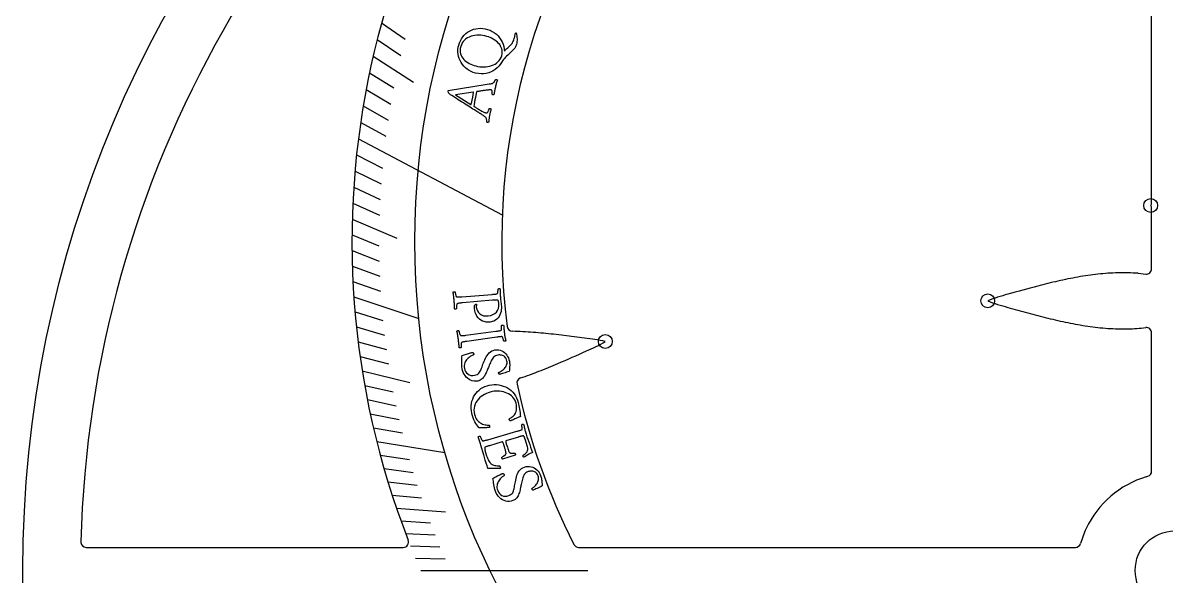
# Model space of a CAD drawing. Header units: millimetres. Extents: x -54 to 54, y -54 to 54.
# Drawn here: x -54 to -0.4, y -0.3 to 25.7 of the extents above; entities that cross this region are included whole.
import ezdxf

# ---------------------------------------------------------------- set-up
doc = ezdxf.new("R2010")
doc.units = ezdxf.units.MM
for name, color, linetype in [('CUT_INNER', 6, 'Continuous'), ('CUT_OUTER', 1, 'Continuous'), ('ENGRAVE', 7, 'Continuous'), ('ENGRAVE_FINE', 8, 'Continuous'), ('TEXT', 5, 'Continuous')]:
    doc.layers.add(name, color=color, linetype=linetype)

msp = doc.modelspace()

# ---------------------------------------------------------------- linework, layer by layer
at = {"layer": 'CUT_INNER'}
for points in [[(-1.08, 17.2556), (-1.08, 28.1752)], [(-1.08, 14.1462), (-1.08, 16.9747)], [(-1.7175, 13.9341), (-1.3551, 13.8975)], [(-1.08, 4.6534), (-1.08, 11.1417)], [(-1.3309, 4.3928), (-1.2604, 4.4132)], [(-51.2824, 1.3369), (-51.2818, 1.3119)], [(-51.0325, 1.08), (-36.1674, 1.08)], [(-27.9428, 1.08), (-4.6534, 1.08)]]:
    msp.add_lwpolyline(points, dxfattribs=at)
msp.add_circle((0, 0), 1.85, dxfattribs=at)
for centre, radius, start, end in [((-0.0002, 15.431), 31.5489, 92.43396, 187.27977), ((-0.0006, 0.0005), 51.2992, 122.3444, 178.50725), ((-0.0009, 15.4311), 38.5682, 134.04855, 201.3007), ((-1.3322, 17.256), 0.2522, 326.04953, 359.9032), ((-1.3316, 16.9745), 0.2516, 0.05127, 33.99599), ((-2.3733, 2.8047), 11.1558, 91.45717, 96.29565), ((-2.4178, 4.4421), 9.5178, 85.78027, 91.43987), ((-1.33, 14.1462), 0.25, 264.23153, 0), ((1.6241, -17.4549), 31.8231, 102.89199, 104.63383), ((-1.0343, -5.8276), 19.8957, 100.13806, 102.90015), ((-2.0383, -0.2126), 14.1917, 96.30413, 100.13814), ((-5.7476, 4.9969), 8.2203, 104.63477, 111.52314), ((9.2296, -46.6309), 61.974, 104.622548, 105.972822), ((-5.7506, 20.2827), 8.2114, 248.47499, 255.36158), ((11.2958, 79.3573), 69.694, 254.075848, 254.878542), ((4.3235, 53.4116), 42.8278, 254.82837, 256.12361), ((-0.0171, 35.8156), 24.7043, 256.10952, 258.34172), ((-31.0467, 11.4647), 0.25, 187.20703, 269.25179), ((-1.6546, 27.8735), 16.5952, 258.33775, 261.62871), ((-2.2573, 23.7837), 12.4612, 261.63268, 265.97456), ((-2.4173, 21.543), 10.2148, 265.9875, 271.25597), ((-2.3488, 19.419), 8.0898, 271.10041, 277.05526), ((-1.33, 11.1417), 0.25, 0, 95.76847), ((-31.1993, 1.5671), 9.6488, 86.18134, 89.1135), ((-31.9447, -13.4709), 24.7043, 84.54702, 86.77922), ((-33.6564, -31.5133), 42.8278, 83.26587, 84.56111), ((-36.7462, -58.2012), 69.694, 82.513348, 83.316042), ((-28.554, 2.7233), 8.2234, 76.91974, 83.79656), ((-30.7982, 17.8551), 8.2202, 293.07226, 299.96114), ((-53.1887, 66.7265), 61.974, 293.060048, 294.410322), ((-41.3845, 38.9823), 31.8231, 291.32949, 293.07133), ((-36.7568, 27.0961), 19.0678, 288.61865, 291.3675), ((-30.5865, 8.7903), 0.25, 109.27058, 192.12891), ((-0.0093, 15.4276), 31.5393, 192.24609, 206.78024), ((0, 0), 4.59, 106.85585, 154.70665), ((-1.33, 4.6534), 0.25, 286.17188, 360), ((-0.0492, 0.0204), 4.5368, 154.67385, 164.13819), ((-51.0325, 1.33), 0.25, 184.14185, 270), ((-36.1674, 1.33), 0.25, 270, 21.26953), ((-27.9428, 1.33), 0.25, 206.89453, 270), ((-4.6534, 1.33), 0.25, 270, 343.82812)]:
    msp.add_arc(centre, radius, start, end, dxfattribs=at)
at = {"layer": 'CUT_OUTER'}
msp.add_circle((0, 0), 54, dxfattribs=at)
at = {"layer": 'ENGRAVE'}
for points in [[(-38.2671, 20.2483), (-31.5244, 16.6805)], [(-38.4818, 12.8364), (-35.4374, 11.8209)], [(-37.4098, 6.0454), (-34.217, 5.5295)], [(-35.3478, 0), (-27.518, 0)]]:
    msp.add_lwpolyline(points, dxfattribs=at)
for centre, radius in [((0, 15.4308), 35.6208), ((-1.1234, 17.1151), 0.324), ((-8.7642, 12.644), 0.324), ((-26.6922, 10.7335), 0.324)]:
    msp.add_circle(centre, radius, dxfattribs=at)
at = {"layer": 'ENGRAVE_FINE'}
for points in [[(-37.1827, 25.679), (-36.0793, 24.917)], [(-37.3896, 24.8963), (-36.2718, 24.152)], [(-37.5787, 24.1152), (-35.6894, 22.9028)], [(-37.7503, 23.3362), (-36.6047, 22.628)], [(-37.9046, 22.5596), (-36.7457, 21.8699)], [(-38.042, 21.7859), (-36.87, 21.1147)], [(-38.1627, 21.0153), (-36.9781, 20.363)], [(-38.3555, 19.4851), (-37.1466, 18.8709)], [(-38.4281, 18.7261), (-37.2077, 18.1313)], [(-38.4854, 17.9715), (-37.2537, 17.3964)], [(-38.5276, 17.2217), (-37.2851, 16.6663)], [(-38.555, 16.4769), (-36.4628, 15.5828)], [(-38.5679, 15.7374), (-37.305, 15.222)], [(-38.5668, 15.0033), (-37.2941, 14.5083)], [(-38.5518, 14.275), (-37.2699, 13.8004)], [(-38.5234, 13.5527), (-37.2326, 13.0985)], [(-38.4273, 12.1265), (-37.1199, 11.7139)], [(-38.3604, 11.423), (-37.0452, 11.0314)], [(-38.2811, 10.7262), (-36.9587, 10.3557)], [(-38.19, 10.0362), (-36.8607, 9.6869)], [(-38.0873, 9.3531), (-35.8561, 8.8052)], [(-37.9732, 8.677), (-36.6313, 8.3704)], [(-37.8482, 8.0081), (-36.5006, 7.723)], [(-37.7124, 7.3465), (-36.3596, 7.083)], [(-37.5662, 6.6922), (-36.2085, 6.4504)], [(-37.2436, 5.4061), (-35.8775, 5.2078)], [(-37.0678, 4.7744), (-35.6981, 4.598)], [(-36.8827, 4.1504), (-35.5098, 3.9959)], [(-36.6885, 3.5341), (-35.3129, 3.4015)], [(-36.4856, 2.9255), (-34.1837, 2.7409)], [(-36.2741, 2.3247), (-34.8942, 2.2362)], [(-36.0543, 1.7317), (-34.673, 1.6654)], [(-35.8265, 1.1466), (-34.4441, 1.1024)], [(-35.591, 0.5694), (-34.2079, 0.5472)]]:
    msp.add_lwpolyline(points, dxfattribs=at)
at = {"layer": 'TEXT'}
for points in [[(-33.5663, 24.64), (-33.532, 24.7455), (-33.4888, 24.8451), (-33.4365, 24.9387), (-33.3754, 25.0261), (-33.3065, 25.1064), (-33.2309, 25.1784), (-33.1487, 25.2421), (-33.0599, 25.2976), (-32.9657, 25.3439), (-32.8675, 25.3804), (-32.7652, 25.4071), (-32.6589, 25.4241), (-32.5497, 25.4302), (-32.4388, 25.4242), (-32.3261, 25.4063), (-32.2117, 25.3766), (-32.0972, 25.3347), (-31.9907, 25.2823), (-31.8922, 25.2194), (-31.8016, 25.1462), (-31.7196, 25.0649), (-31.6472, 24.9775), (-31.5842, 24.8842), (-31.5305, 24.7848), (-31.4871, 24.6815), (-31.4549, 24.576), (-31.4337, 24.4684), (-31.4236, 24.3586), (-31.382, 24.4035), (-31.3424, 24.4442), (-31.3048, 24.4807), (-31.2691, 24.5132), (-31.2353, 24.5431), (-31.2032, 24.5723), (-31.1728, 24.6006), (-31.1441, 24.6281), (-31.117, 24.6564), (-31.0913, 24.6869), (-31.0671, 24.7197), (-31.0443, 24.7548), (-31.0227, 24.7939), (-31.0022, 24.8385), (-30.9827, 24.8886), (-30.9643, 24.9443), (-30.9517, 24.9868), (-30.9414, 25.0253), (-30.9335, 25.0596), (-30.9279, 25.0898), (-30.9238, 25.1154), (-30.9207, 25.136), (-30.9185, 25.1517), (-30.9172, 25.1624), (-30.9144, 25.17), (-30.9107, 25.1776), (-30.9061, 25.1852), (-30.9007, 25.1926), (-30.8949, 25.1994), (-30.8892, 25.2046), (-30.8834, 25.2084), (-30.8777, 25.2107), (-30.8755, 25.2115), (-30.873, 25.2117), (-30.8703, 25.2115), (-30.8673, 25.2108), (-30.8547, 25.1396), (-30.8444, 25.07), (-30.8363, 25.0018), (-30.8304, 24.935), (-30.8289, 24.8686), (-30.8337, 24.8015), (-30.8448, 24.7337), (-30.8623, 24.6651), (-30.8831, 24.6069), (-30.9098, 24.5518), (-30.9423, 24.4999), (-30.9807, 24.4511), (-31.0233, 24.4041), (-31.0684, 24.3574), (-31.1162, 24.3112), (-31.1665, 24.2654), (-31.2181, 24.219), (-31.2699, 24.1711), (-31.3218, 24.1215), (-31.3738, 24.0704), (-31.4242, 24.0161), (-31.4715, 23.9574), (-31.5155, 23.894), (-31.5564, 23.8261), (-31.6165, 23.7307), (-31.686, 23.6434), (-31.7648, 23.5641), (-31.853, 23.4927), (-31.9491, 23.4307), (-32.0518, 23.3797), (-32.1609, 23.3395), (-32.2765, 23.3104), (-32.3969, 23.2935), (-32.5201, 23.2902), (-32.646, 23.3007), (-32.7748, 23.3251), (-32.8827, 23.3565), (-32.9845, 23.3973), (-33.0801, 23.4476), (-33.1696, 23.5074), (-33.252, 23.5753), (-33.3267, 23.6497), (-33.3934, 23.7306), (-33.4522, 23.8179), (-33.5022, 23.9106), (-33.5424, 24.0073), (-33.5729, 24.108), (-33.5935, 24.2127), (-33.6036, 24.3194), (-33.6024, 24.4263), (-33.59, 24.5332), (-33.5663, 24.64)], [(-33.4738, 24.5646), (-33.4929, 24.4751), (-33.5001, 24.3896), (-33.4956, 24.3081), (-33.4793, 24.2309), (-33.4532, 24.1579), (-33.4192, 24.0896), (-33.3773, 24.0257), (-33.3276, 23.9665), (-33.2714, 23.9118), (-33.2101, 23.8617), (-33.1439, 23.8162), (-33.0726, 23.7752), (-32.9982, 23.7388), (-32.9226, 23.7073), (-32.8458, 23.6805), (-32.7678, 23.6584), (-32.6757, 23.6387), (-32.5822, 23.6252), (-32.4874, 23.618), (-32.3912, 23.6169), (-32.2956, 23.6224), (-32.2025, 23.6344), (-32.112, 23.6531), (-32.024, 23.6784), (-31.9402, 23.7105), (-31.8625, 23.7496), (-31.7907, 23.7958), (-31.7248, 23.849), (-31.6667, 23.9097), (-31.6182, 23.9785), (-31.5793, 24.0556), (-31.5499, 24.1408), (-31.5317, 24.2252), (-31.5248, 24.3061), (-31.5292, 24.3835), (-31.545, 24.4575), (-31.5704, 24.528), (-31.6039, 24.5951), (-31.6453, 24.6587), (-31.6948, 24.7189), (-31.7507, 24.7752), (-31.8115, 24.8274), (-31.8772, 24.8753), (-31.9478, 24.919), (-32.0214, 24.9583), (-32.0961, 24.993), (-32.172, 25.0231), (-32.249, 25.0486), (-32.3401, 25.0723), (-32.4326, 25.0897), (-32.5266, 25.1007), (-32.622, 25.1051), (-32.7172, 25.1026), (-32.8102, 25.0927), (-32.9011, 25.0752), (-32.9897, 25.0503), (-33.0744, 25.0177), (-33.1533, 24.9774), (-33.2263, 24.9294), (-33.2934, 24.8737), (-33.3528, 24.8097), (-33.4028, 24.7368), (-33.4431, 24.6551), (-33.4738, 24.5646)], [(-32.5564, 21.4255), (-32.561, 21.4283), (-32.5749, 21.4369), (-32.598, 21.4511), (-32.6304, 21.471), (-32.6707, 21.4958), (-32.7176, 21.5245), (-32.7711, 21.5574), (-32.8311, 21.5942), (-32.8962, 21.6345), (-32.9647, 21.6774), (-33.0368, 21.7231), (-33.1122, 21.7715), (-33.1899, 21.8215), (-33.2688, 21.8722), (-33.3487, 21.9234), (-33.4298, 21.9753), (-33.5105, 22.0271), (-33.5894, 22.0781), (-33.6666, 22.1283), (-33.742, 22.1776), (-33.8142, 22.2252), (-33.882, 22.27), (-33.9451, 22.312), (-34.0038, 22.3513), (-34.0154, 22.3628), (-34.027, 22.3785), (-34.0385, 22.3983), (-34.05, 22.4224), (-34.0598, 22.4468), (-34.066, 22.4676), (-34.0688, 22.4848), (-34.0681, 22.4985), (-34.0673, 22.5015), (-34.0665, 22.5039), (-34.0657, 22.5056), (-34.0647, 22.5066), (-34.0636, 22.5076), (-34.0621, 22.5092), (-34.0602, 22.5113), (-34.0581, 22.5141), (-32.2286, 22.8015), (-32.1385, 22.8138), (-32.071, 22.8233), (-32.0262, 22.8299), (-32.004, 22.8338), (-31.9847, 22.8397), (-31.9656, 22.8496), (-31.9469, 22.8636), (-31.9285, 22.8816), (-31.9111, 22.9018), (-31.8956, 22.9224), (-31.8818, 22.9434), (-31.8698, 22.9648), (-31.86, 22.9845), (-31.8525, 23.0004), (-31.8474, 23.0125), (-31.8447, 23.0207), (-31.8343, 23.0239), (-31.8221, 23.0245), (-31.8082, 23.0227), (-31.7926, 23.0183), (-31.7778, 23.0131), (-31.7664, 23.0087), (-31.7584, 23.0052), (-31.7539, 23.0024), (-31.7676, 22.9586), (-31.7805, 22.917), (-31.7925, 22.8778), (-31.8038, 22.8408), (-31.8148, 22.8032), (-31.826, 22.7618), (-31.8373, 22.7167), (-31.8487, 22.668), (-31.8601, 22.6163), (-31.8697, 22.5691), (-31.8777, 22.5263), (-31.884, 22.4879), (-31.8898, 22.4494), (-31.8964, 22.4063), (-31.9038, 22.3586), (-31.9118, 22.3063), (-31.9207, 22.3025), (-31.9316, 22.301), (-31.9445, 22.3018), (-31.9595, 22.3049), (-31.9741, 22.3097), (-31.986, 22.3152), (-31.9952, 22.3217), (-32.0016, 22.329), (-31.9988, 22.3454), (-31.9966, 22.3662), (-31.9948, 22.3912), (-31.9936, 22.4205), (-31.9937, 22.4497), (-31.9958, 22.4743), (-31.9999, 22.4944), (-32.0061, 22.5099), (-32.0126, 22.5172), (-32.0218, 22.5234), (-32.0338, 22.5286), (-32.0485, 22.5327), (-32.0658, 22.5352), (-32.0888, 22.5362), (-32.1174, 22.5357), (-32.1516, 22.5337), (-32.1898, 22.5305), (-32.2306, 22.5264), (-32.274, 22.5214), (-32.3198, 22.5153), (-32.3667, 22.5087), (-32.4129, 22.502), (-32.4585, 22.495), (-32.5035, 22.4879), (-32.5462, 22.481), (-32.585, 22.4747), (-32.6199, 22.4689), (-32.6508, 22.4638), (-32.6761, 22.4596), (-32.6942, 22.4566), (-32.7051, 22.4548), (-32.7087, 22.4542), (-32.7092, 22.4539), (-32.7107, 22.4529), (-32.7131, 22.4513), (-32.7166, 22.4491), (-32.7201, 22.4464), (-32.7228, 22.4436), (-32.7247, 22.4406), (-32.7258, 22.4375), (-32.7327, 22.4119), (-32.7399, 22.3835), (-32.7471, 22.3521), (-32.7546, 22.3177), (-32.762, 22.2825), (-32.7691, 22.2485), (-32.7759, 22.2158), (-32.7824, 22.1842), (-32.7841, 22.1761), (-32.7857, 22.1679), (-32.7874, 22.1598), (-32.7891, 22.1516), (-32.7907, 22.1437), (-32.7922, 22.1361), (-32.7937, 22.129), (-32.7951, 22.1223), (-32.8045, 22.0752), (-32.813, 22.0317), (-32.8205, 21.9919), (-32.827, 21.9556), (-32.8331, 21.9187), (-32.8396, 21.8767), (-32.8464, 21.8298), (-32.8534, 21.7778), (-32.8534, 21.7759), (-32.853, 21.7735), (-32.8519, 21.7705), (-32.8504, 21.767), (-32.8488, 21.7638), (-32.8477, 21.7614), (-32.847, 21.76), (-32.8468, 21.7596), (-32.843, 21.7573), (-32.8317, 21.7503), (-32.8129, 21.7388), (-32.7866, 21.7226), (-32.755, 21.7033), (-32.7207, 21.6822), (-32.6835, 21.6593), (-32.6434, 21.6346), (-32.6026, 21.6098), (-32.563, 21.5862), (-32.5246, 21.564), (-32.4874, 21.5431), (-32.4509, 21.5226), (-32.4172, 21.5053), (-32.3861, 21.4912), (-32.3579, 21.4804), (-32.3323, 21.472), (-32.3094, 21.4651), (-32.2892, 21.4598), (-32.2716, 21.456), (-32.2541, 21.4559), (-32.2372, 21.4624), (-32.221, 21.4755), (-32.2054, 21.495), (-32.1911, 21.5182), (-32.1784, 21.5421), (-32.1675, 21.5667), (-32.1584, 21.5921), (-32.151, 21.6155), (-32.1453, 21.6339), (-32.1414, 21.6476), (-32.1393, 21.6564), (-32.1337, 21.6584), (-32.1248, 21.6594), (-32.1125, 21.6593), (-32.0968, 21.6581), (-32.0807, 21.656), (-32.067, 21.6531), (-32.0559, 21.6495), (-32.0471, 21.6451), (-32.0544, 21.6163), (-32.0612, 21.5896), (-32.0676, 21.5651), (-32.0735, 21.5428), (-32.0792, 21.5216), (-32.085, 21.5004), (-32.0906, 21.4792), (-32.0963, 21.458), (-32.1021, 21.435), (-32.1081, 21.4086), (-32.1143, 21.3786), (-32.1206, 21.3453), (-32.1266, 21.3115), (-32.1317, 21.2805), (-32.1358, 21.2521), (-32.1389, 21.2265), (-32.1416, 21.2023), (-32.1443, 21.178), (-32.1469, 21.1537), (-32.1495, 21.1295), (-32.1524, 21.1036), (-32.1559, 21.0746), (-32.1598, 21.0423), (-32.1643, 21.0069), (-32.1698, 21.005), (-32.1786, 21.0044), (-32.1907, 21.0053), (-32.2062, 21.0076), (-32.2221, 21.0107), (-32.2356, 21.0143), (-32.2468, 21.0183), (-32.2555, 21.0227), (-32.2535, 21.0398), (-32.2525, 21.0622), (-32.2523, 21.09), (-32.2531, 21.1231), (-32.256, 21.1561), (-32.2621, 21.1838), (-32.2714, 21.206), (-32.284, 21.2229), (-32.3117, 21.2518), (-32.3415, 21.2792), (-32.3734, 21.3053), (-32.4075, 21.3298), (-32.4432, 21.3537), (-32.4799, 21.3776), (-32.5176, 21.4016), (-32.5564, 21.4255)], [(-33.7101, 22.302), (-32.9971, 21.8532), (-32.9967, 21.8532), (-32.9954, 21.8533), (-32.9932, 21.8534), (-32.9903, 21.8536), (-32.9872, 21.8539), (-32.985, 21.8547), (-32.9835, 21.8557), (-32.9828, 21.8572), (-32.9749, 21.8896), (-32.9666, 21.9251), (-32.9578, 21.9636), (-32.9486, 22.0053), (-32.9396, 22.0464), (-32.9316, 22.0833), (-32.9247, 22.1158), (-32.9189, 22.1441), (-32.9116, 22.1809), (-32.905, 22.2158), (-32.8992, 22.2491), (-32.8941, 22.2805), (-32.8893, 22.3118), (-32.8841, 22.3445), (-32.8786, 22.3787), (-32.8728, 22.4143), (-32.8726, 22.4173), (-32.8737, 22.42), (-32.8758, 22.4223), (-32.8791, 22.4241), (-32.8825, 22.4256), (-32.8849, 22.4267), (-32.8864, 22.4273), (-32.8868, 22.4275)], [(-32.0891, 11.649), (-32.1862, 11.6432), (-32.2785, 11.6493), (-32.366, 11.6673), (-32.4486, 11.6973), (-32.5251, 11.7385), (-32.5942, 11.7897), (-32.6556, 11.8511), (-32.7095, 11.9226), (-32.7546, 12.003), (-32.7899, 12.0912), (-32.8152, 12.1871), (-32.8305, 12.2906), (-32.8314, 12.3051), (-32.8317, 12.3217), (-32.8314, 12.3406), (-32.8304, 12.3616), (-32.8285, 12.3827), (-32.8256, 12.4018), (-32.8216, 12.4188), (-32.8166, 12.4339), (-32.8128, 12.4384), (-32.8078, 12.4448), (-32.8014, 12.453), (-32.7937, 12.463), (-32.7844, 12.4727), (-32.7734, 12.48), (-32.7608, 12.4849), (-32.7464, 12.4875), (-32.7376, 12.4872), (-32.7317, 12.4846), (-32.7284, 12.4796), (-32.728, 12.4723), (-32.7302, 12.4584), (-32.7327, 12.444), (-32.7353, 12.4293), (-32.738, 12.4141), (-32.7403, 12.3983), (-32.7414, 12.3817), (-32.7414, 12.3644), (-32.7403, 12.3464), (-32.7229, 12.2526), (-32.6893, 12.1685), (-32.6396, 12.0941), (-32.574, 12.0296), (-32.494, 11.9792), (-32.4017, 11.9472), (-32.297, 11.9334), (-32.1799, 11.9378), (-32.0636, 11.9587), (-31.9614, 11.9945), (-31.8731, 12.0452), (-31.7986, 12.1105), (-31.7411, 12.1904), (-31.7037, 12.2848), (-31.6861, 12.3937), (-31.6884, 12.5173), (-31.6901, 12.5338), (-31.6926, 12.554), (-31.6958, 12.5781), (-31.6998, 12.606), (-31.7052, 12.6325), (-31.7125, 12.6526), (-31.7217, 12.6662), (-31.733, 12.6732), (-31.7514, 12.6775), (-31.7749, 12.6798), (-31.8036, 12.6803), (-31.8375, 12.6789), (-31.874, 12.6765), (-31.9108, 12.6738), (-31.9477, 12.6709), (-31.9848, 12.6678), (-33.3927, 12.5462), (-33.4292, 12.5429), (-33.4645, 12.5395), (-33.4985, 12.5361), (-33.5313, 12.5325), (-33.5618, 12.5282), (-33.5892, 12.5227), (-33.6136, 12.516), (-33.6348, 12.508), (-33.6426, 12.5012), (-33.6494, 12.4894), (-33.6554, 12.4724), (-33.6605, 12.4503), (-33.6645, 12.4254), (-33.6675, 12.3999), (-33.6693, 12.3739), (-33.6699, 12.3473), (-33.6699, 12.3225), (-33.6696, 12.3018), (-33.669, 12.2853), (-33.6682, 12.2729), (-33.6758, 12.2675), (-33.686, 12.263), (-33.6989, 12.2593), (-33.7144, 12.2564), (-33.73, 12.255), (-33.7433, 12.2558), (-33.7543, 12.2588), (-33.7629, 12.264), (-33.7643, 12.3155), (-33.7659, 12.3658), (-33.7674, 12.4151), (-33.769, 12.4633), (-33.771, 12.5112), (-33.7735, 12.5597), (-33.7767, 12.6089), (-33.7805, 12.6586), (-33.7848, 12.7069), (-33.7896, 12.7555), (-33.795, 12.8042), (-33.801, 12.8531), (-33.8074, 12.9024), (-33.814, 12.9524), (-33.8207, 13.0029), (-33.8277, 13.0542), (-33.82, 13.0607), (-33.8097, 13.0654), (-33.7967, 13.0684), (-33.7811, 13.0696), (-33.7653, 13.0693), (-33.752, 13.0677), (-33.7412, 13.0649), (-33.7328, 13.0609), (-33.7316, 13.0485), (-33.7295, 13.0321), (-33.7264, 13.0117), (-33.7224, 12.9872), (-33.7174, 12.9609), (-33.7114, 12.9352), (-33.7043, 12.91), (-33.6961, 12.8853), (-33.6875, 12.8638), (-33.6788, 12.8481), (-33.6702, 12.8383), (-33.6616, 12.8343), (-33.6393, 12.8299), (-33.6142, 12.8272), (-33.5862, 12.8262), (-33.5554, 12.827), (-33.5225, 12.8288), (-33.4884, 12.8309), (-33.4531, 12.8334), (-33.4164, 12.8361), (-32.0042, 12.9457), (-31.9675, 12.9487), (-31.9319, 12.9518), (-31.8973, 12.955), (-31.8638, 12.9583), (-31.8325, 12.9622), (-31.8045, 12.9674), (-31.7797, 12.9737), (-31.7583, 12.9812), (-31.7491, 12.9862), (-31.7416, 12.9967), (-31.7358, 13.0125), (-31.7316, 13.0337), (-31.7286, 13.0578), (-31.7263, 13.0822), (-31.7246, 13.1069), (-31.7236, 13.132), (-31.723, 13.1554), (-31.7228, 13.1748), (-31.7229, 13.1904), (-31.7235, 13.202), (-31.7157, 13.2069), (-31.7054, 13.211), (-31.6924, 13.2143), (-31.6768, 13.2167), (-31.6611, 13.2177), (-31.6479, 13.2167), (-31.637, 13.2137), (-31.6286, 13.2087), (-31.627, 13.1604), (-31.6255, 13.1128), (-31.6243, 13.0657), (-31.6232, 13.0192), (-31.6219, 12.9731), (-31.6199, 12.9273), (-31.6172, 12.8817), (-31.6138, 12.8364), (-31.6097, 12.7887), (-31.6049, 12.7392), (-31.5994, 12.688), (-31.5933, 12.635), (-31.5868, 12.5792), (-31.5803, 12.5195), (-31.5737, 12.456), (-31.5671, 12.3886), (-31.5633, 12.3053), (-31.5682, 12.223), (-31.5817, 12.1414), (-31.6038, 12.0607), (-31.6344, 11.9833), (-31.6734, 11.9118), (-31.7209, 11.8461), (-31.7767, 11.7861), (-31.8413, 11.7348), (-31.9149, 11.6947), (-31.9975, 11.6661), (-32.0891, 11.649)], [(-31.4268, 11.1271), (-31.4201, 11.0809), (-31.4128, 11.0354), (-31.4049, 10.9907), (-31.3964, 10.9466), (-31.3876, 10.9024), (-31.3788, 10.8571), (-31.37, 10.8109), (-31.3611, 10.7636), (-31.3683, 10.7569), (-31.3783, 10.7516), (-31.391, 10.7478), (-31.4065, 10.7454), (-31.4222, 10.7444), (-31.4356, 10.7447), (-31.4466, 10.7465), (-31.4552, 10.7496), (-31.4573, 10.7612), (-31.4605, 10.7767), (-31.465, 10.7961), (-31.4707, 10.8195), (-31.4772, 10.8444), (-31.4843, 10.8684), (-31.4918, 10.8915), (-31.4998, 10.9138), (-31.5084, 10.9331), (-31.5175, 10.9474), (-31.5272, 10.9566), (-31.5374, 10.9609), (-31.5561, 10.9627), (-31.5772, 10.9631), (-31.6006, 10.9622), (-31.6265, 10.9598), (-31.6541, 10.9567), (-31.683, 10.9531), (-31.7131, 10.9492), (-31.7444, 10.9448), (-31.7494, 10.9441), (-31.7545, 10.9434), (-31.7595, 10.9427), (-31.7646, 10.942), (-31.7696, 10.9413), (-31.7747, 10.9405), (-31.7797, 10.9398), (-31.7848, 10.9391), (-33.1873, 10.7409), (-33.1923, 10.7402), (-33.1974, 10.7395), (-33.2024, 10.7388), (-33.2075, 10.7381), (-33.2125, 10.7374), (-33.2175, 10.7366), (-33.2226, 10.7359), (-33.2276, 10.7352), (-33.2588, 10.7307), (-33.2885, 10.7262), (-33.3167, 10.7217), (-33.3434, 10.7171), (-33.3681, 10.7122), (-33.3904, 10.7066), (-33.4102, 10.7002), (-33.4275, 10.6931), (-33.4349, 10.6859), (-33.4411, 10.6737), (-33.4461, 10.6564), (-33.45, 10.6341), (-33.4527, 10.6089), (-33.4542, 10.583), (-33.4545, 10.5563), (-33.4536, 10.529), (-33.4521, 10.5035), (-33.4506, 10.4823), (-33.4491, 10.4655), (-33.4476, 10.4531), (-33.4549, 10.4473), (-33.4648, 10.4422), (-33.4775, 10.4378), (-33.4928, 10.4341), (-33.5084, 10.4319), (-33.5217, 10.432), (-33.5328, 10.4344), (-33.5416, 10.4391), (-33.5459, 10.4904), (-33.5502, 10.5406), (-33.5544, 10.5897), (-33.5586, 10.6378), (-33.5631, 10.6855), (-33.5683, 10.7338), (-33.5742, 10.7827), (-33.5806, 10.8321), (-33.5875, 10.8803), (-33.595, 10.9288), (-33.6031, 10.9777), (-33.6119, 11.027), (-33.621, 11.0766), (-33.6304, 11.1267), (-33.6399, 11.1771), (-33.6496, 11.228), (-33.6423, 11.235), (-33.6323, 11.2402), (-33.6195, 11.2439), (-33.6039, 11.246), (-33.5881, 11.2465), (-33.5748, 11.2457), (-33.5638, 11.2434), (-33.5552, 11.2398), (-33.5534, 11.2275), (-33.5503, 11.2109), (-33.5461, 11.1901), (-33.5407, 11.1651), (-33.5342, 11.1384), (-33.5267, 11.1125), (-33.5182, 11.0874), (-33.5087, 11.0631), (-33.4989, 11.0421), (-33.4894, 11.0269), (-33.4803, 11.0176), (-33.4714, 11.0141), (-33.449, 11.0109), (-33.4237, 11.0095), (-33.3957, 11.0101), (-33.365, 11.0125), (-33.3323, 11.0161), (-33.2983, 11.0201), (-33.2632, 11.0244), (-33.2267, 11.0291), (-31.8225, 11.2151), (-31.786, 11.2201), (-31.7506, 11.2251), (-31.7163, 11.2301), (-31.683, 11.2353), (-31.652, 11.2409), (-31.6242, 11.2476), (-31.5999, 11.2552), (-31.5789, 11.2638), (-31.57, 11.2694), (-31.563, 11.2803), (-31.5581, 11.2964), (-31.5551, 11.3178), (-31.5534, 11.342), (-31.5525, 11.3668), (-31.5522, 11.3921), (-31.5526, 11.418), (-31.5534, 11.442), (-31.5543, 11.4619), (-31.5553, 11.4778), (-31.5565, 11.4895), (-31.549, 11.4948), (-31.5389, 11.4994), (-31.5261, 11.5034), (-31.5107, 11.5066), (-31.4951, 11.5085), (-31.4818, 11.5082), (-31.4708, 11.5058), (-31.4621, 11.5013), (-31.4579, 11.4531), (-31.4538, 11.4052), (-31.4499, 11.3578), (-31.4463, 11.3107), (-31.4424, 11.2641), (-31.4378, 11.2179), (-31.4326, 11.1723), (-31.4268, 11.1271)], [(-31.1918, 9.8173), (-31.184, 9.7699), (-31.1784, 9.7264), (-31.1749, 9.6869), (-31.1736, 9.6512), (-31.1739, 9.6172), (-31.175, 9.5826), (-31.1772, 9.5474), (-31.1802, 9.5116), (-31.1837, 9.4733), (-31.1872, 9.4306), (-31.1907, 9.3836), (-31.1941, 9.3322), (-31.2562, 9.3106), (-31.3195, 9.2898), (-31.384, 9.2698), (-31.4498, 9.2505), (-31.512, 9.233), (-31.5659, 9.2181), (-31.6114, 9.2059), (-31.6486, 9.1964), (-31.6564, 9.195), (-31.664, 9.1975), (-31.6712, 9.2039), (-31.678, 9.2141), (-31.6841, 9.2257), (-31.6889, 9.2363), (-31.6924, 9.2459), (-31.6946, 9.2545), (-31.6959, 9.2654), (-31.6952, 9.2754), (-31.6926, 9.2845), (-31.6882, 9.2927), (-31.6579, 9.3036), (-31.6256, 9.3182), (-31.5916, 9.3365), (-31.5556, 9.3585), (-31.5194, 9.3837), (-31.4845, 9.4117), (-31.4511, 9.4426), (-31.419, 9.4762), (-31.3894, 9.5123), (-31.3634, 9.5506), (-31.3411, 9.591), (-31.3223, 9.6336), (-31.3086, 9.6779), (-31.3013, 9.7237), (-31.3005, 9.771), (-31.3062, 9.8198), (-31.3205, 9.8797), (-31.3407, 9.9316), (-31.3667, 9.9755), (-31.3985, 10.0115), (-31.4346, 10.0406), (-31.473, 10.064), (-31.5139, 10.0816), (-31.5573, 10.0935), (-31.6013, 10.1006), (-31.6443, 10.1037), (-31.6861, 10.1029), (-31.7269, 10.0982), (-31.7888, 10.0835), (-31.8438, 10.0614), (-31.892, 10.0318), (-31.9333, 9.9947), (-31.9695, 9.9518), (-32.0023, 9.9048), (-32.0318, 9.8536), (-32.0579, 9.7982), (-32.0824, 9.7406), (-32.1072, 9.6826), (-32.1323, 9.6242), (-32.1577, 9.5655), (-32.176, 9.5204), (-32.1951, 9.4729), (-32.215, 9.423), (-32.2356, 9.3709), (-32.2576, 9.3177), (-32.2813, 9.265), (-32.3067, 9.2127), (-32.3338, 9.1608), (-32.3636, 9.1109), (-32.3968, 9.0644), (-32.4335, 9.0215), (-32.4736, 8.9822), (-32.5177, 8.9477), (-32.5664, 8.9197), (-32.6195, 8.898), (-32.6772, 8.8828), (-32.7641, 8.8718), (-32.8482, 8.8742), (-32.9297, 8.8902), (-33.0084, 8.9198), (-33.0826, 8.9606), (-33.1506, 9.0103), (-33.2125, 9.0689), (-33.2681, 9.1363), (-33.3161, 9.2103), (-33.3549, 9.2886), (-33.3845, 9.3711), (-33.405, 9.4577), (-33.4174, 9.541), (-33.4247, 9.6235), (-33.427, 9.7054), (-33.4242, 9.7865), (-33.4193, 9.8651), (-33.4152, 9.9393), (-33.412, 10.0091), (-33.4097, 10.0745), (-33.3618, 10.0924), (-33.3121, 10.1098), (-33.2607, 10.1268), (-33.2074, 10.1435), (-33.1549, 10.1592), (-33.1056, 10.1735), (-33.0595, 10.1865), (-33.0166, 10.198), (-32.9792, 10.2077), (-32.9497, 10.2151), (-32.9279, 10.2202), (-32.9139, 10.2229), (-32.9045, 10.2155), (-32.8956, 10.2073), (-32.8872, 10.1984), (-32.8793, 10.1888), (-32.8724, 10.1786), (-32.8669, 10.168), (-32.8629, 10.1569), (-32.8603, 10.1454), (-32.86, 10.1315), (-32.8639, 10.1199), (-32.8721, 10.1106), (-32.8845, 10.1036), (-32.9091, 10.093), (-32.9377, 10.079), (-32.9703, 10.0615), (-33.0067, 10.0406), (-33.0452, 10.0159), (-33.0836, 9.9873), (-33.122, 9.9547), (-33.1604, 9.9181), (-33.1966, 9.8775), (-33.2284, 9.8327), (-33.2557, 9.7838), (-33.2786, 9.7307), (-33.2951, 9.6731), (-33.3031, 9.6105), (-33.3025, 9.543), (-33.2934, 9.4707), (-33.2729, 9.3945), (-33.24, 9.326), (-33.1948, 9.2651), (-33.1372, 9.2119), (-33.0696, 9.171), (-32.994, 9.1472), (-32.9107, 9.1402), (-32.8195, 9.15), (-32.7556, 9.1662), (-32.7007, 9.1887), (-32.6547, 9.2175), (-32.6177, 9.2525), (-32.5868, 9.2926), (-32.5593, 9.3367), (-32.535, 9.3848), (-32.514, 9.437), (-32.4943, 9.4922), (-32.4741, 9.5493), (-32.4532, 9.6084), (-32.4318, 9.6693), (-32.405, 9.7378), (-32.3763, 9.8074), (-32.3458, 9.8783), (-32.3134, 9.9504), (-32.2775, 10.0207), (-32.2367, 10.0865), (-32.191, 10.1475), (-32.1403, 10.204), (-32.0835, 10.2529), (-32.0194, 10.2916), (-31.948, 10.3199), (-31.8695, 10.3381), (-31.7842, 10.3461), (-31.7028, 10.342), (-31.6253, 10.3259), (-31.5516, 10.298), (-31.483, 10.2604), (-31.4205, 10.2152), (-31.3642, 10.1623), (-31.3141, 10.1018), (-31.2711, 10.0357), (-31.2364, 9.9664), (-31.21, 9.8936), (-31.1918, 9.8173)], [(-30.7771, 7.8813), (-30.7592, 7.8048), (-30.7422, 7.7262), (-30.7262, 7.6454), (-30.7112, 7.5625), (-30.6982, 7.4778), (-30.688, 7.3917), (-30.6807, 7.3041), (-30.6763, 7.215), (-30.6804, 7.2132), (-30.6924, 7.2078), (-30.7125, 7.1987), (-30.7407, 7.186), (-30.7742, 7.171), (-30.8106, 7.155), (-30.8498, 7.1381), (-30.8918, 7.1201), (-30.9342, 7.102), (-30.9746, 7.0847), (-31.013, 7.0681), (-31.0494, 7.0522), (-31.0812, 7.0384), (-31.1058, 7.028), (-31.1231, 7.0211), (-31.1333, 7.0176), (-31.1398, 7.0159), (-31.1473, 7.0173), (-31.1555, 7.0218), (-31.1647, 7.0296), (-31.1735, 7.0394), (-31.1807, 7.0501), (-31.1864, 7.0615), (-31.1906, 7.0738), (-31.1929, 7.0848), (-31.1937, 7.0952), (-31.1931, 7.1052), (-31.191, 7.1147), (-31.1716, 7.1244), (-31.1479, 7.1377), (-31.1198, 7.1544), (-31.0874, 7.1746), (-31.0531, 7.199), (-31.0191, 7.2283), (-30.9855, 7.2626), (-30.9524, 7.3017), (-30.9218, 7.3464), (-30.8961, 7.397), (-30.8751, 7.4536), (-30.8589, 7.5163), (-30.8498, 7.5857), (-30.8501, 7.6627), (-30.8598, 7.7474), (-30.8788, 7.8396), (-30.9042, 7.9216), (-30.9386, 7.9973), (-30.9819, 8.0667), (-31.0343, 8.1299), (-31.094, 8.1869), (-31.1596, 8.2375), (-31.231, 8.2818), (-31.3082, 8.3197), (-31.3896, 8.3511), (-31.4733, 8.3759), (-31.5593, 8.3941), (-31.6478, 8.4055), (-31.7368, 8.4103), (-31.8246, 8.4085), (-31.9111, 8.3999), (-31.9963, 8.3847), (-32.0897, 8.3608), (-32.1809, 8.3307), (-32.2698, 8.2943), (-32.3565, 8.2517), (-32.4391, 8.2029), (-32.5157, 8.1484), (-32.5865, 8.088), (-32.6513, 8.0217), (-32.7085, 7.9499), (-32.7566, 7.8728), (-32.7955, 7.7906), (-32.8252, 7.7033), (-32.8439, 7.6111), (-32.8496, 7.5146), (-32.8425, 7.4137), (-32.8225, 7.3085), (-32.8016, 7.2367), (-32.7761, 7.172), (-32.7463, 7.1145), (-32.712, 7.0642), (-32.675, 7.02), (-32.637, 6.9807), (-32.5981, 6.9465), (-32.5582, 6.9173), (-32.5025, 6.884), (-32.4461, 6.8581), (-32.3889, 6.8396), (-32.331, 6.8284), (-32.2749, 6.8222), (-32.2229, 6.8184), (-32.1751, 6.8171), (-32.1314, 6.8183), (-32.1233, 6.7912), (-32.1204, 6.7641), (-32.1227, 6.7368), (-32.1302, 6.7095), (-32.1448, 6.7063), (-32.1654, 6.703), (-32.1922, 6.6996), (-32.2251, 6.6961), (-32.2619, 6.6926), (-32.3003, 6.6894), (-32.3403, 6.6865), (-32.3819, 6.6838), (-32.4232, 6.6817), (-32.4624, 6.6807), (-32.4995, 6.6807), (-32.5344, 6.6818), (-32.5653, 6.6839), (-32.5904, 6.6872), (-32.6096, 6.6917), (-32.623, 6.6972), (-32.6752, 6.7572), (-32.724, 6.8231), (-32.7694, 6.8949), (-32.8112, 6.9727), (-32.8499, 7.0577), (-32.8856, 7.1511), (-32.9183, 7.2529), (-32.9479, 7.3631), (-32.9714, 7.483), (-32.9828, 7.6004), (-32.9821, 7.7152), (-32.9692, 7.8273), (-32.9454, 7.9354), (-32.9118, 8.0381), (-32.8685, 8.1353), (-32.8155, 8.2271), (-32.7539, 8.3125), (-32.685, 8.3903), (-32.6087, 8.4607), (-32.5251, 8.5237), (-32.4352, 8.5784), (-32.3401, 8.6238), (-32.2398, 8.6601), (-32.1343, 8.6873), (-32.0203, 8.706), (-31.9078, 8.714), (-31.7967, 8.7114), (-31.6871, 8.6983), (-31.5801, 8.6756), (-31.477, 8.6442), (-31.3779, 8.6041), (-31.2826, 8.5553), (-31.1926, 8.4981), (-31.1096, 8.4329), (-31.0335, 8.3595), (-30.9642, 8.2781), (-30.903, 8.1892), (-30.8516, 8.0935), (-30.8096, 7.9909), (-30.7771, 7.8813)], [(-30.4355, 6.495), (-30.4024, 6.3853), (-30.3661, 6.2707), (-30.3264, 6.1512), (-30.2834, 6.0268), (-30.2393, 5.9007), (-30.1963, 5.7759), (-30.1546, 5.6525), (-30.114, 5.5304), (-30.1698, 5.5029), (-30.2228, 5.475), (-30.2729, 5.4467), (-30.3202, 5.418), (-30.3666, 5.3892), (-30.4138, 5.3604), (-30.462, 5.3317), (-30.5112, 5.3031), (-30.5212, 5.3099), (-30.5302, 5.3201), (-30.5381, 5.3338), (-30.5448, 5.3508), (-30.5493, 5.3692), (-30.5494, 5.3838), (-30.5452, 5.3947), (-30.5366, 5.4019), (-30.4591, 5.4577), (-30.4004, 5.5127), (-30.3607, 5.567), (-30.34, 5.6206), (-30.3324, 5.6748), (-30.3325, 5.7307), (-30.3402, 5.7884), (-30.3555, 5.8479), (-30.4366, 6.1086), (-30.4401, 6.1198), (-30.4451, 6.1349), (-30.4514, 6.1538), (-30.4591, 6.1765), (-30.4676, 6.2006), (-30.4765, 6.2238), (-30.4858, 6.2461), (-30.4954, 6.2674), (-30.5051, 6.2857), (-30.5146, 6.2989), (-30.524, 6.3072), (-30.5331, 6.3104), (-30.5519, 6.3094), (-30.5728, 6.3066), (-30.5958, 6.3022), (-30.621, 6.2961), (-30.6475, 6.2889), (-30.6743, 6.2814), (-30.7014, 6.2737), (-30.7289, 6.2656), (-30.7397, 6.2624), (-30.7492, 6.2595), (-30.7576, 6.257), (-30.7647, 6.2549), (-31.3571, 6.0782), (-31.3622, 6.0738), (-31.3646, 6.0646), (-31.3642, 6.0506), (-31.3609, 6.0317), (-31.3559, 6.0099), (-31.3502, 5.987), (-31.3436, 5.963), (-31.3362, 5.9379), (-31.2864, 5.7749), (-31.2696, 5.7222), (-31.2539, 5.676), (-31.2393, 5.6363), (-31.2257, 5.603), (-31.2123, 5.5753), (-31.1982, 5.5525), (-31.1833, 5.5345), (-31.1678, 5.5214), (-31.1508, 5.5119), (-31.1314, 5.505), (-31.1097, 5.5005), (-31.0857, 5.4986), (-31.0584, 5.4983), (-31.027, 5.499), (-30.9914, 5.5006), (-30.9516, 5.5031), (-30.9404, 5.5023), (-30.9306, 5.4959), (-30.922, 5.4839), (-30.9147, 5.4662), (-30.9101, 5.4483), (-30.9083, 5.4325), (-30.9095, 5.4188), (-30.9135, 5.4073), (-31.5081, 5.2145), (-31.5163, 5.2207), (-31.524, 5.2307), (-31.5311, 5.2444), (-31.5377, 5.2618), (-31.5419, 5.2798), (-31.5421, 5.295), (-31.5383, 5.3076), (-31.5306, 5.3174), (-31.4919, 5.3417), (-31.4591, 5.3629), (-31.4323, 5.3811), (-31.4114, 5.3963), (-31.395, 5.4092), (-31.3817, 5.4208), (-31.3716, 5.4308), (-31.3645, 5.4395), (-31.3594, 5.4476), (-31.3551, 5.4561), (-31.3516, 5.4651), (-31.3489, 5.4744), (-31.3463, 5.4869), (-31.3464, 5.5043), (-31.3491, 5.5265), (-31.3544, 5.5537), (-31.3614, 5.5839), (-31.3693, 5.6154), (-31.378, 5.6482), (-31.3875, 5.6822), (-31.3973, 5.7164), (-31.407, 5.7495), (-31.4165, 5.7816), (-31.4259, 5.8126), (-31.4326, 5.8341), (-31.4399, 5.857), (-31.4478, 5.8812), (-31.4563, 5.9068), (-31.4651, 5.9321), (-31.4737, 5.9554), (-31.4821, 5.9769), (-31.4904, 5.9964), (-31.4986, 6.0123), (-31.5068, 6.023), (-31.515, 6.0285), (-31.5231, 6.0287), (-32.1286, 5.8481), (-32.1322, 5.847), (-32.1367, 5.8457), (-32.142, 5.8441), (-32.1481, 5.8423), (-32.1725, 5.8349), (-32.2001, 5.8263), (-32.2308, 5.8166), (-32.2648, 5.8057), (-32.2963, 5.7946), (-32.3196, 5.7844), (-32.3347, 5.775), (-32.3417, 5.7665), (-32.3468, 5.746), (-32.349, 5.7243), (-32.3485, 5.7014), (-32.3451, 5.6773), (-32.339, 5.6493), (-32.3301, 5.6147), (-32.3186, 5.5735), (-32.3043, 5.5257), (-32.2564, 5.3708), (-32.237, 5.3138), (-32.2148, 5.2582), (-32.1899, 5.2039), (-32.1621, 5.151), (-32.1326, 5.1021), (-32.1024, 5.0598), (-32.0717, 5.0241), (-32.0403, 4.9949), (-32.0036, 4.9676), (-31.9631, 4.946), (-31.919, 4.9302), (-31.8711, 4.9203), (-31.8205, 4.9138), (-31.7683, 4.9083), (-31.7144, 4.9039), (-31.6588, 4.9006), (-31.6486, 4.8982), (-31.6395, 4.8909), (-31.6314, 4.8788), (-31.6244, 4.8618), (-31.6167, 4.8348), (-31.613, 4.8118), (-31.6134, 4.7928), (-31.6177, 4.7779), (-31.6909, 4.779), (-31.7665, 4.7806), (-31.8444, 4.7826), (-31.9247, 4.785), (-32.0027, 4.7863), (-32.074, 4.7848), (-32.1385, 4.7803), (-32.1963, 4.773), (-32.2385, 4.9028), (-32.2793, 5.0327), (-32.3186, 5.1626), (-32.3565, 5.2924), (-32.395, 5.4264), (-32.4364, 5.5685), (-32.4804, 5.7188), (-32.5269, 5.8774), (-32.5433, 5.9323), (-32.5594, 5.9842), (-32.5752, 6.033), (-32.5907, 6.0787), (-32.6058, 6.1235), (-32.6205, 6.1692), (-32.6347, 6.216), (-32.6485, 6.2639), (-32.6424, 6.2718), (-32.6332, 6.2785), (-32.6211, 6.284), (-32.606, 6.2884), (-32.5905, 6.2913), (-32.5772, 6.2924), (-32.566, 6.2919), (-32.5569, 6.2896), (-32.5533, 6.2776), (-32.5478, 6.2617), (-32.5405, 6.2417), (-32.5314, 6.2179), (-32.521, 6.1924), (-32.5097, 6.1679), (-32.4976, 6.1444), (-32.4846, 6.1217), (-32.4718, 6.1024), (-32.4602, 6.0888), (-32.4497, 6.081), (-32.4405, 6.0788), (-32.4178, 6.079), (-32.3926, 6.0814), (-32.365, 6.0861), (-32.335, 6.0931), (-32.3032, 6.1015), (-32.2702, 6.1105), (-32.236, 6.12), (-32.2007, 6.1301), (-30.8399, 6.5232), (-30.8045, 6.5335), (-30.7703, 6.5437), (-30.7371, 6.5538), (-30.7049, 6.5639), (-30.6751, 6.5741), (-30.6487, 6.5848), (-30.6257, 6.5959), (-30.6062, 6.6076), (-30.5982, 6.6144), (-30.593, 6.6262), (-30.5905, 6.6429), (-30.5907, 6.6645), (-30.5927, 6.6887), (-30.5954, 6.7134), (-30.5989, 6.7385), (-30.6032, 6.7639), (-30.6075, 6.7876), (-30.6114, 6.8072), (-30.6148, 6.8227), (-30.6177, 6.8341), (-30.6111, 6.8405), (-30.6017, 6.8466), (-30.5897, 6.8524), (-30.5749, 6.8579), (-30.5598, 6.862), (-30.5466, 6.8637), (-30.5354, 6.863), (-30.5261, 6.8598), (-30.5147, 6.8128), (-30.5036, 6.7661), (-30.4927, 6.7197), (-30.4821, 6.6737), (-30.4713, 6.6282), (-30.4599, 6.5832), (-30.448, 6.5388), (-30.4355, 6.495)], [(-29.7302, 4.451), (-29.7143, 4.4057), (-29.7011, 4.3639), (-29.6907, 4.3256), (-29.6832, 4.2907), (-29.6775, 4.2572), (-29.6727, 4.2229), (-29.6686, 4.1878), (-29.6653, 4.152), (-29.6621, 4.1137), (-29.6581, 4.0711), (-29.6533, 4.0242), (-29.6477, 3.973), (-29.705, 3.9409), (-29.7637, 3.9094), (-29.8238, 3.8784), (-29.8852, 3.8479), (-29.9433, 3.8198), (-29.9938, 3.7957), (-30.0365, 3.7757), (-30.0714, 3.7598), (-30.0789, 3.7571), (-30.0868, 3.7583), (-30.095, 3.7633), (-30.1035, 3.7721), (-30.1115, 3.7825), (-30.1181, 3.7921), (-30.1232, 3.801), (-30.1269, 3.809), (-30.13, 3.8195), (-30.1311, 3.8295), (-30.1302, 3.8389), (-30.1272, 3.8478), (-30.0993, 3.8638), (-30.0701, 3.8838), (-30.0398, 3.9078), (-30.0082, 3.9357), (-29.9769, 3.9669), (-29.9475, 4.0006), (-29.92, 4.0368), (-29.8943, 4.0755), (-29.8714, 4.1162), (-29.8526, 4.1584), (-29.8376, 4.2021), (-29.8266, 4.2473), (-29.8208, 4.2934), (-29.8217, 4.3398), (-29.8292, 4.3865), (-29.8433, 4.4335), (-29.8679, 4.49), (-29.8968, 4.5376), (-29.93, 4.5763), (-29.9677, 4.6061), (-30.0083, 4.6285), (-30.0502, 4.6448), (-30.0936, 4.655), (-30.1383, 4.6591), (-30.1829, 4.6584), (-30.2258, 4.654), (-30.2668, 4.6459), (-30.3061, 4.634), (-30.3645, 4.6088), (-30.4148, 4.5774), (-30.4571, 4.5398), (-30.4913, 4.4961), (-30.5194, 4.4475), (-30.5435, 4.3955), (-30.5636, 4.3399), (-30.5796, 4.2809), (-30.5937, 4.2198), (-30.608, 4.1584), (-30.6225, 4.0965), (-30.6372, 4.0343), (-30.6473, 3.9866), (-30.6578, 3.9365), (-30.6687, 3.884), (-30.6799, 3.829), (-30.6922, 3.7728), (-30.7063, 3.7168), (-30.7222, 3.6608), (-30.7399, 3.605), (-30.7605, 3.5506), (-30.785, 3.4991), (-30.8136, 3.4505), (-30.8463, 3.4047), (-30.8837, 3.3631), (-30.9267, 3.327), (-30.9752, 3.2963), (-31.0293, 3.2712), (-31.113, 3.2452), (-31.1963, 3.2329), (-31.2792, 3.2344), (-31.3619, 3.2498), (-31.4421, 3.277), (-31.5178, 3.314), (-31.589, 3.3609), (-31.6555, 3.4176), (-31.7157, 3.4821), (-31.7676, 3.5524), (-31.8112, 3.6284), (-31.8465, 3.7101), (-31.8732, 3.7899), (-31.8949, 3.8699), (-31.9114, 3.9501), (-31.9229, 4.0305), (-31.9318, 4.1087), (-31.9407, 4.1825), (-31.9498, 4.2518), (-31.9589, 4.3166), (-31.9149, 4.3425), (-31.869, 4.3684), (-31.8213, 4.3942), (-31.7718, 4.4198), (-31.7228, 4.4445), (-31.6768, 4.4673), (-31.6337, 4.4881), (-31.5935, 4.5069), (-31.5584, 4.523), (-31.5305, 4.5354), (-31.51, 4.5442), (-31.4967, 4.5494), (-31.4861, 4.5437), (-31.4759, 4.5372), (-31.4661, 4.53), (-31.4566, 4.5219), (-31.4481, 4.513), (-31.4408, 4.5035), (-31.4349, 4.4933), (-31.4303, 4.4824), (-31.4276, 4.4688), (-31.4294, 4.4567), (-31.4359, 4.4461), (-31.4469, 4.4371), (-31.4693, 4.4223), (-31.495, 4.4035), (-31.524, 4.3806), (-31.5562, 4.3536), (-31.5898, 4.3226), (-31.6226, 4.2877), (-31.6547, 4.2489), (-31.6861, 4.2062), (-31.7146, 4.1598), (-31.7381, 4.1102), (-31.7565, 4.0572), (-31.7698, 4.001), (-31.7759, 3.9414), (-31.7728, 3.8784), (-31.7605, 3.812), (-31.7389, 3.7424), (-31.7054, 3.671), (-31.661, 3.6093), (-31.6058, 3.5572), (-31.5398, 3.5149), (-31.4661, 3.4865), (-31.3875, 3.4762), (-31.3043, 3.4839), (-31.2162, 3.5095), (-31.1561, 3.5366), (-31.106, 3.5684), (-31.0658, 3.6047), (-31.0354, 3.6456), (-31.012, 3.6905), (-30.9926, 3.7388), (-30.9771, 3.7904), (-30.9656, 3.8455), (-30.9558, 3.9033), (-30.9459, 3.963), (-30.9357, 4.0248), (-30.9252, 4.0886), (-30.9108, 4.1607), (-30.8947, 4.2342), (-30.877, 4.3094), (-30.8578, 4.386), (-30.8348, 4.4616), (-30.8061, 4.5334), (-30.7717, 4.6015), (-30.7317, 4.666), (-30.6843, 4.7241), (-30.6279, 4.7733), (-30.5627, 4.8138), (-30.4885, 4.8454), (-30.4059, 4.8681), (-30.325, 4.8783), (-30.2459, 4.8761), (-30.1685, 4.8615), (-30.0944, 4.8365), (-30.025, 4.8028), (-29.9603, 4.7606), (-29.9003, 4.7098), (-29.8465, 4.6523), (-29.8002, 4.59), (-29.7615, 4.523), (-29.7302, 4.451)]]:
    msp.add_lwpolyline(points, close=True, dxfattribs=at)

doc.saveas('drawing.dxf')
